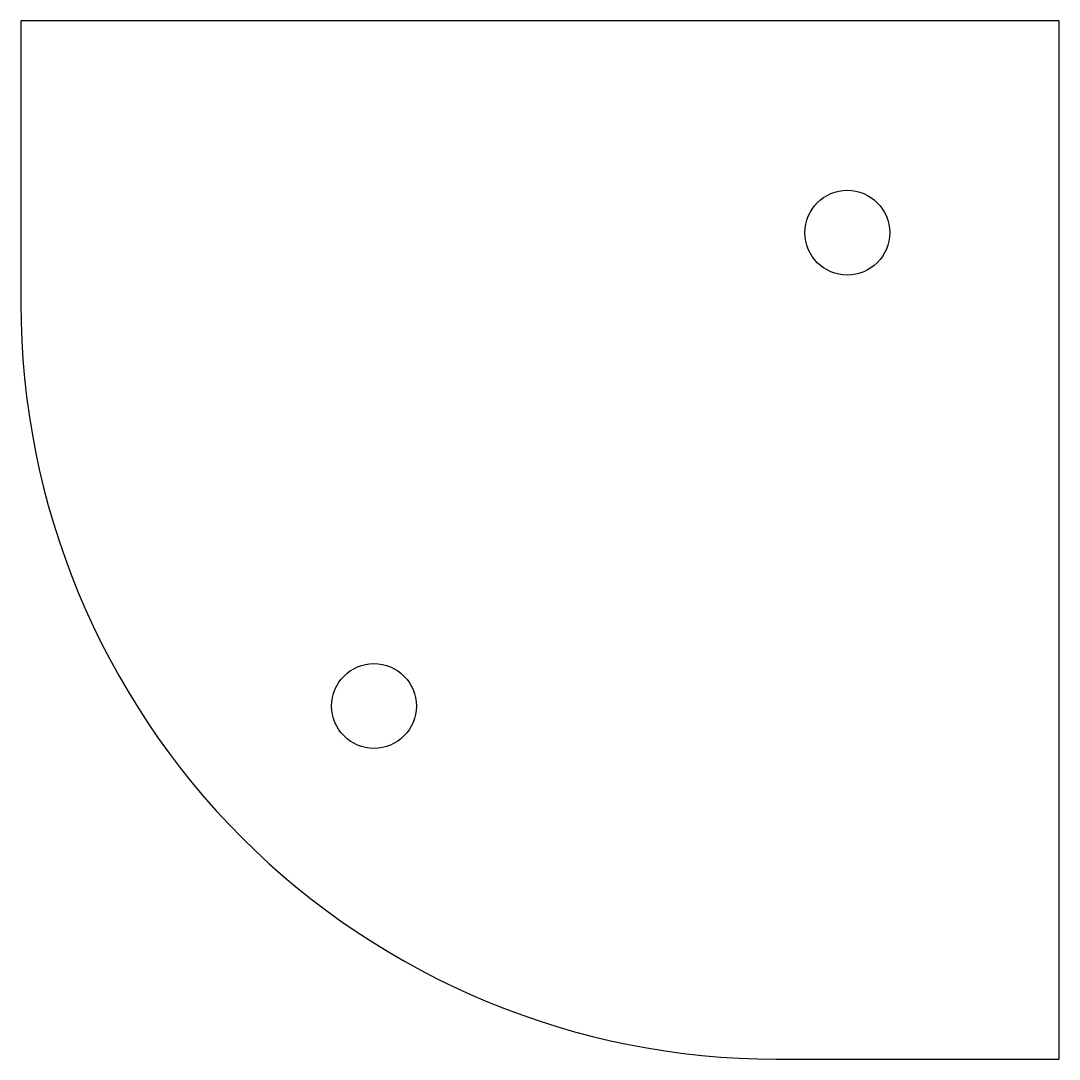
# Model space of a CAD drawing. Header units: millimetres. Extents: x 0 to 73.5, y 0 to 73.5.
import ezdxf

# ---------------------------------------------------------------- set-up
doc = ezdxf.new("R2010")
doc.units = ezdxf.units.MM
doc.layers.add('B_SIDE_HOLES_15.5', color=7, linetype='Continuous')
doc.layers.add('OUTSIDE_THROUGH', color=7, linetype='Continuous')

msp = doc.modelspace()

# ---------------------------------------------------------------- linework, layer by layer
at = {"layer": 'B_SIDE_HOLES_15.5'}
for centre in [(58.5, 58.5), (25, 25)]:
    msp.add_circle(centre, 3, dxfattribs=at)
at = {"layer": 'OUTSIDE_THROUGH'}
msp.add_lwpolyline([(0, 53.5, 0.414214), (53.5, 0), (73.5, 0), (73.5, 73.5), (0, 73.5)], format="xyb", close=True, dxfattribs=at)

doc.saveas('drawing.dxf')
